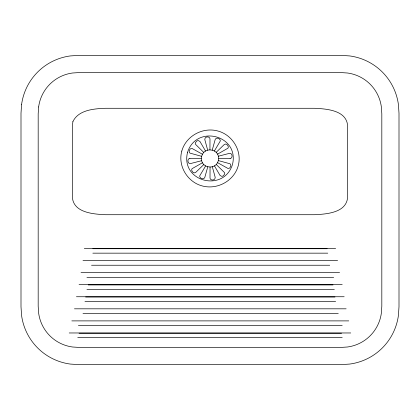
<?xml version="1.0" encoding="UTF-8"?>
<svg xmlns="http://www.w3.org/2000/svg" width="420" height="420" viewBox="0 0 420 420"><rect width="100%" height="100%" fill="white"/><g stroke="black" fill="none" stroke-linecap="round" stroke-linejoin="round"><path stroke-width="0.63" d="M209.947 149.903L209.99 138.815L209.591 137.765L208.514 137.078A2.72 2.137 -7.4 0 0 206.378 137.125L205.228 137.865L204.782 139.487L207.685 150.208A8.951 8.951 0 0 1 209.947 149.903L212.216 150.181A8.951 8.951 0 0 1 214.337 151.022C221.004 154.34 219.566 165.144 212.315 166.698A8.951 8.951 0 0 1 210.053 167.003L207.785 166.724A8.951 8.951 0 0 1 205.664 165.884C198.996 162.572 200.434 151.767 207.685 150.208M210.053 167.003L210.011 178.096L210.41 179.141L211.486 179.834A2.72 2.137 -7.4 0 0 213.623 179.786L214.772 179.046L215.219 177.424L212.315 166.698M212.216 150.181L215.197 139.482L215.859 138.569L217.077 138.175A2.709 2.131 22 0 1 219.135 138.758L220.048 139.76A2.489 1.953 22 0 1 220.054 141.44L214.337 151.027M207.785 166.724L204.803 177.429L204.141 178.343L202.923 178.736A2.709 2.131 22 0 1 200.865 178.154L199.952 177.151A2.489 1.953 22 0 1 199.946 175.471L205.664 165.884M216.158 152.371L224.222 144.559L225.262 144.091A2.662 2.1 51.8 0 1 227.624 145.241L228.228 146.512A2.515 1.984 51.8 0 1 227.861 148.265L217.56 154.135M203.842 164.535L195.778 172.352L194.738 172.82A2.662 2.1 51.8 0 1 192.376 171.665L191.772 170.399A2.515 1.984 51.8 0 1 192.14 168.641L202.44 162.771M218.447 156.193L229.435 153.363A2.583 2.047 82.3 0 1 232.034 155.615A2.583 2.047 82.3 0 1 230.129 158.466M201.553 160.718L190.565 163.548A2.583 2.047 82.3 0 1 187.966 161.296A2.583 2.047 82.3 0 1 189.872 158.445M84.305 248.441L335.643 248.441M92.836 248.719L327.112 248.719M92.836 253.16L327.768 253.16M82.992 260.516L337.612 260.516M91.523 265.235L329.737 265.235M81.023 272.591L339.581 272.591M86.93 277.31L333.674 277.31M79.055 284.666L342.206 284.666M88.242 284.939L333.018 284.939M86.93 289.385L334.331 289.385M76.43 296.741L344.174 296.741M85.617 297.014L334.987 297.014M84.961 301.46L335.643 301.46M74.461 308.816L346.143 308.816M82.992 313.53L338.268 313.53M71.836 320.891L348.768 320.891M78.398 325.605L342.206 325.605M69.211 332.966L350.737 332.966M79.055 333.239L341.549 333.239M77.742 337.68L342.206 337.68M218.762 158.403L230.123 158.445M189.877 158.466L201.238 158.503M218.479 160.619L229.96 163.763A2.541 2.011 -67 0 1 230.743 166.058L230.186 167.37A2.635 2.084 -67 0 1 227.971 168.457L217.613 162.687M201.521 156.292L190.04 153.148A2.541 2.011 -67 0 1 189.257 150.853L189.814 149.541A2.635 2.084 -67 0 1 192.029 148.454L202.388 154.224M216.232 164.467L224.238 172.337A2.499 1.969 -36.9 0 1 224.684 173.959L223.54 175.655A2.693 2.121 -36.9 0 1 221.566 176.295L220.075 175.46L214.426 165.832M203.768 152.444L195.762 144.575A2.499 1.969 -36.9 0 1 195.316 142.952L196.46 141.257A2.693 2.121 -36.9 0 1 198.434 140.616L199.925 141.451L205.574 151.074M21.562 104.711L21 113.295L21 306.705L21.562 315.289A56.669 56.669 0 0 0 70.35 364.072L78.928 364.639L341.072 364.639L349.65 364.072A56.669 56.669 0 0 0 398.438 315.289L399 306.705L399 113.295L398.438 104.711A56.669 56.669 0 0 0 349.65 55.928L341.072 55.361L78.928 55.361L70.35 55.928A56.669 56.669 0 0 0 21.562 104.711M38.635 106.958L38.183 113.857L38.183 306.143L38.635 313.042A39.449 39.449 0 0 0 72.597 347.004L79.49 347.456L340.51 347.456L347.403 347.004A39.449 39.449 0 0 0 381.365 313.042L381.817 306.143L381.817 113.857L381.365 106.958A39.449 39.449 0 0 0 347.403 72.996L340.51 72.545L79.49 72.545L72.597 72.996A39.449 39.449 0 0 0 38.635 106.958M72.907 121.606L72.545 124.278L72.545 198.723C74.786 213.003 94.206 214.179 105.593 214.715L314.407 214.715C325.794 214.179 345.214 213.003 347.456 198.723L347.456 124.278C345.214 109.998 325.794 108.817 314.407 108.281L105.593 108.281C94.127 108.701 78.498 109.841 72.907 121.606M181.792 151.079C177.602 165.968 187.567 182.259 202.44 185.987C217.334 189.977 234.119 180.836 238.208 165.832C242.398 150.938 232.433 134.647 217.56 130.924C202.666 126.934 185.882 136.075 181.792 151.079M187.478 152.565C180.495 181.886 223.902 192.77 232.523 164.341C239.505 135.02 196.098 124.142 187.478 152.565"/></g></svg>
